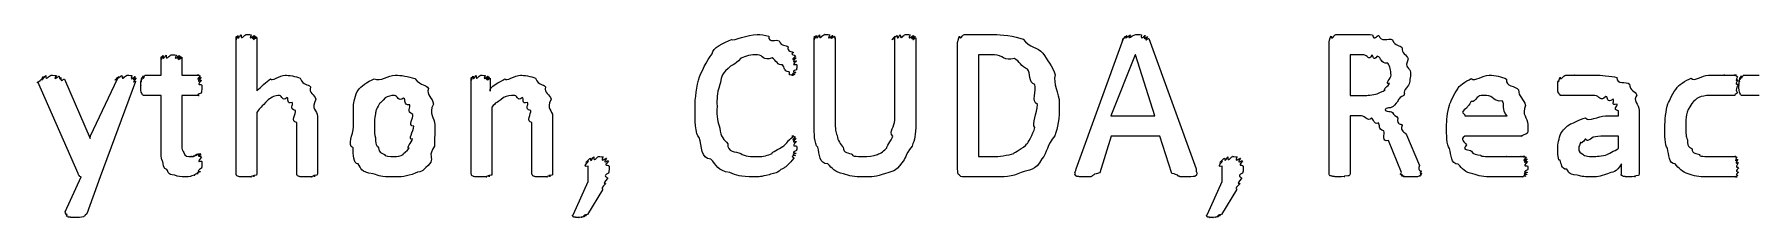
# Model space of a CAD drawing. Header units: millimetres. Extents: x 0 to 216, y 0 to 279.
# Drawn here: x 111.87 to 141.66, y 214.69 to 217.86 of the extents above; entities that cross this region are included whole.
import ezdxf

# ---------------------------------------------------------------- set-up
doc = ezdxf.new("R2010")
doc.units = ezdxf.units.MM
doc.layers.get('0').update_dxf_attribs({"linetype": 'CONTINUOUS'})

msp = doc.modelspace()

# ---------------------------------------------------------------- linework, layer by layer
at = {"color": 0}
for p, q in [((115.369, 215.445), (115.369, 217.804)), ((115.728, 217.804), (115.728, 216.884)), ((125.4, 216.294), (125.4, 217.799)), ((125.764, 217.804), (125.764, 216.388)), ((126.8, 216.371), (126.8, 217.804)), ((127.164, 217.799), (127.164, 216.322)), ((128.005, 217.86), (128.523, 217.86)), ((134.45, 217.86), (134.94, 217.86)), ((127.889, 215.523), (127.889, 217.727)), ((128.528, 217.507), (128.253, 217.507)), ((128.253, 217.507), (128.253, 215.743)), ((129.947, 215.528), (130.769, 217.788)), ((130.967, 217.507), (130.549, 216.449)), ((130.973, 217.507), (130.967, 217.507)), ((131.309, 216.449), (130.973, 217.507)), ((131.204, 217.788), (132.026, 215.528)), ((134.334, 215.451), (134.334, 217.727)), ((134.935, 217.507), (134.698, 217.507)), ((134.698, 217.507), (134.698, 216.801)), ((114.07, 217.154), (114.07, 217.463)), ((114.428, 217.463), (114.428, 217.154)), ((112.632, 215.451), (111.933, 217.038)), ((112.396, 217.083), (112.837, 216.057)), ((112.842, 216.101), (113.31, 217.088)), ((113.625, 217.044), (113.013, 215.39)), ((113.794, 217.154), (114.07, 217.154)), ((114.428, 217.154), (114.731, 217.154)), ((119.451, 215.445), (119.451, 217.099)), ((119.776, 217.099), (119.776, 216.878)), ((135.409, 217.154), (135.409, 217.154)), ((141.522, 217.154), (141.797, 217.154)), ((114.07, 216.801), (113.789, 216.801)), ((114.07, 215.908), (114.07, 216.801)), ((114.731, 216.801), (114.428, 216.801)), ((114.428, 216.801), (114.428, 216.029)), ((129.272, 216.647), (129.272, 216.647)), ((129.653, 216.663), (129.653, 216.663)), ((134.698, 216.801), (134.973, 216.801)), ((141.797, 216.801), (141.516, 216.801)), ((115.728, 216.509), (115.728, 215.445)), ((116.422, 215.445), (116.422, 216.333)), ((116.78, 216.437), (116.78, 215.445)), ((119.809, 216.597), (119.809, 215.445)), ((120.504, 215.445), (120.504, 216.333)), ((120.862, 216.437), (120.862, 215.445)), ((130.549, 216.449), (131.309, 216.449)), ((134.896, 216.449), (134.698, 216.449)), ((134.698, 216.449), (134.698, 215.451)), ((136.69, 216.449), (137.424, 216.449)), ((139.128, 216.449), (139.354, 216.449)), ((139.354, 216.449), (139.354, 216.537)), ((139.712, 216.542), (139.712, 215.445)), ((112.837, 216.057), (112.842, 216.101)), ((118.453, 216.267), (118.453, 216.267)), ((118.817, 216.289), (118.817, 216.289)), ((130.554, 216.096), (130.356, 215.462)), ((131.397, 216.096), (130.554, 216.096)), ((131.607, 215.451), (131.397, 216.096)), ((135.591, 215.467), (135.365, 216.019)), ((135.679, 216.118), (135.9, 215.588)), ((137.677, 216.096), (136.69, 216.096)), ((137.782, 216.3), (137.782, 216.239)), ((139.354, 216.096), (139.117, 216.096)), ((139.354, 215.886), (139.354, 216.096)), ((125.097, 215.914), (125.097, 215.914)), ((128.253, 215.743), (128.534, 215.743)), ((114.776, 215.66), (114.776, 215.66)), ((121.478, 215.313), (121.478, 215.578)), ((121.842, 215.578), (121.842, 215.578)), ((132.479, 215.313), (132.479, 215.578)), ((132.843, 215.578), (132.843, 215.578)), ((135.944, 215.451), (135.944, 215.451)), ((139.404, 215.445), (139.404, 215.616)), ((141.436, 215.544), (141.436, 215.544)), ((112.407, 214.784), (112.682, 215.39)), ((113.013, 215.39), (112.781, 214.751)), ((121.225, 214.745), (121.478, 215.313)), ((121.726, 215.164), (121.467, 214.74)), ((128.49, 215.39), (128.005, 215.39)), ((132.226, 214.745), (132.479, 215.313)), ((132.727, 215.164), (132.468, 214.74))]:
    msp.add_line(p, q, dxfattribs=at)
for points in [[(115.369, 217.804), (115.369, 217.712), (115.371, 217.818), (115.375, 217.827)], [(115.375, 217.827), (115.381, 217.727), (115.391, 217.839), (115.402, 217.843)], [(115.402, 217.843), (115.405, 217.738), (115.436, 217.854), (115.457, 217.854)], [(115.457, 217.854), (115.454, 217.741), (115.513, 217.86), (115.546, 217.86)], [(115.546, 217.86), (115.524, 217.86), (115.612, 217.857), (115.634, 217.854)], [(115.634, 217.854), (115.571, 217.738), (115.678, 217.85), (115.689, 217.843)], [(115.689, 217.843), (115.597, 217.727), (115.713, 217.833), (115.717, 217.827)], [(115.717, 217.827), (115.608, 217.716), (115.728, 217.816), (115.728, 217.804)], [(123.967, 217.771), (124.006, 217.741), (124.245, 217.86), (124.408, 217.86)], [(124.408, 217.86), (124.471, 217.86), (124.546, 217.848), (124.612, 217.827)], [(124.612, 217.827), (124.604, 217.701), (124.739, 217.782), (124.794, 217.749)], [(125.4, 217.799), (125.4, 217.712), (125.402, 217.818), (125.405, 217.827)], [(125.405, 217.827), (125.411, 217.727), (125.423, 217.839), (125.439, 217.843)], [(125.439, 217.843), (125.44, 217.734), (125.472, 217.85), (125.494, 217.854)], [(125.494, 217.854), (125.484, 217.741), (125.545, 217.86), (125.582, 217.86)], [(125.582, 217.86), (125.554, 217.86), (125.644, 217.857), (125.67, 217.854)], [(125.67, 217.854), (125.605, 217.734), (125.714, 217.846), (125.725, 217.843)], [(125.725, 217.843), (125.632, 217.727), (125.749, 217.833), (125.753, 217.827)], [(125.753, 217.827), (125.76, 217.712), (125.764, 217.811), (125.764, 217.804)], [(126.8, 217.804), (126.686, 217.712), (126.802, 217.818), (126.806, 217.827)], [(126.806, 217.827), (126.697, 217.727), (126.824, 217.839), (126.839, 217.843)], [(126.839, 217.843), (126.844, 217.734), (126.872, 217.85), (126.894, 217.854)], [(126.894, 217.854), (126.891, 217.741), (126.949, 217.86), (126.982, 217.86)], [(126.982, 217.86), (126.957, 217.86), (127.043, 217.857), (127.065, 217.854)], [(127.065, 217.854), (127.006, 217.734), (127.11, 217.846), (127.125, 217.843)], [(127.125, 217.843), (127.035, 217.727), (127.149, 217.833), (127.153, 217.827)], [(127.153, 217.827), (127.046, 217.712), (127.164, 217.81), (127.164, 217.799)], [(127.889, 217.727), (127.889, 217.701), (127.9, 217.807), (127.922, 217.827)], [(127.922, 217.827), (127.936, 217.741), (127.974, 217.86), (128.005, 217.86)], [(128.523, 217.86), (128.627, 217.86), (128.888, 217.832), (129.024, 217.777)], [(130.769, 217.788), (130.71, 217.708), (130.783, 217.813), (130.791, 217.821)], [(130.791, 217.821), (130.725, 217.727), (130.809, 217.839), (130.824, 217.843)], [(130.824, 217.843), (130.758, 217.738), (130.863, 217.854), (130.885, 217.854)], [(130.885, 217.854), (130.805, 217.741), (130.941, 217.86), (130.978, 217.86)], [(130.978, 217.86), (131, 217.86), (131.051, 217.857), (131.078, 217.854)], [(131.078, 217.854), (131.056, 217.738), (131.129, 217.85), (131.144, 217.843)], [(131.144, 217.843), (131.089, 217.727), (131.174, 217.832), (131.182, 217.821)], [(131.182, 217.821), (131.107, 217.708), (131.2, 217.802), (131.204, 217.788)], [(134.334, 217.727), (134.334, 217.701), (134.345, 217.807), (134.367, 217.827)], [(134.367, 217.827), (134.381, 217.741), (134.419, 217.86), (134.45, 217.86)], [(134.94, 217.86), (134.914, 217.86), (135.048, 217.857), (135.089, 217.854)], [(135.089, 217.854), (135.112, 217.734), (135.164, 217.846), (135.194, 217.843)], [(135.194, 217.843), (135.23, 217.716), (135.36, 217.802), (135.431, 217.766)], [(114.103, 217.496), (114.106, 217.386), (114.136, 217.501), (114.158, 217.501)], [(114.158, 217.501), (114.154, 217.388), (114.213, 217.507), (114.246, 217.507)], [(114.246, 217.507), (114.224, 217.507), (114.312, 217.504), (114.335, 217.501)], [(114.335, 217.501), (114.271, 217.386), (114.379, 217.498), (114.39, 217.496)], [(123.41, 217.127), (123.435, 217.176), (123.534, 217.416), (123.631, 217.523)], [(123.631, 217.523), (123.627, 217.628), (123.837, 217.716), (123.967, 217.771)], [(124.419, 217.507), (124.303, 217.507), (124.215, 217.486), (124.127, 217.446)], [(124.672, 217.452), (124.509, 217.388), (124.518, 217.507), (124.419, 217.507)], [(124.794, 217.749), (124.835, 217.639), (124.904, 217.685), (124.948, 217.644)], [(124.948, 217.644), (124.923, 217.558), (125.023, 217.57), (125.042, 217.545)], [(125.042, 217.545), (124.961, 217.507), (125.071, 217.501), (125.075, 217.49)], [(128.875, 217.441), (128.694, 217.388), (128.671, 217.507), (128.528, 217.507)], [(129.024, 217.777), (129.135, 217.631), (129.274, 217.641), (129.366, 217.534)], [(129.366, 217.534), (129.439, 217.422), (129.533, 217.305), (129.581, 217.159)], [(135.073, 217.501), (135.029, 217.388), (134.993, 217.507), (134.935, 217.507)], [(135.166, 217.485), (135.094, 217.381), (135.106, 217.497), (135.073, 217.501)], [(135.431, 217.766), (135.487, 217.642), (135.558, 217.683), (135.602, 217.628)], [(135.602, 217.628), (135.58, 217.532), (135.684, 217.508), (135.707, 217.435)], [(114.07, 217.463), (114.07, 217.363), (114.071, 217.471), (114.075, 217.479)], [(114.075, 217.479), (114.081, 217.377), (114.092, 217.492), (114.103, 217.496)], [(114.39, 217.496), (114.297, 217.377), (114.413, 217.486), (114.417, 217.479)], [(114.417, 217.479), (114.308, 217.363), (114.428, 217.466), (114.428, 217.463)], [(123.906, 217.27), (123.77, 217.157), (123.796, 217.102), (123.763, 216.989)], [(124.127, 217.446), (124.012, 217.308), (123.968, 217.347), (123.906, 217.27)], [(124.849, 217.331), (124.766, 217.315), (124.742, 217.414), (124.672, 217.452)], [(124.964, 217.209), (124.861, 217.227), (124.896, 217.286), (124.849, 217.331)], [(125.042, 217.154), (124.923, 217.154), (124.998, 217.172), (124.964, 217.209)], [(125.075, 217.49), (124.967, 217.366), (125.082, 217.466), (125.086, 217.452)], [(125.086, 217.452), (124.976, 217.337), (125.091, 217.419), (125.091, 217.396)], [(125.091, 217.248), (124.976, 217.198), (125.087, 217.212), (125.081, 217.198)], [(125.091, 217.396), (124.979, 217.297), (125.097, 217.355), (125.097, 217.331)], [(125.097, 217.331), (125.097, 217.238), (125.094, 217.27), (125.091, 217.248)], [(129.101, 217.259), (128.991, 217.3), (128.966, 217.396), (128.875, 217.441)], [(129.228, 216.989), (129.109, 217.033), (129.159, 217.184), (129.101, 217.259)], [(135.354, 217.363), (135.212, 217.348), (135.254, 217.459), (135.166, 217.485)], [(135.409, 217.154), (135.403, 217.238), (135.389, 217.308), (135.354, 217.363)], [(135.707, 217.435), (135.626, 217.271), (135.745, 217.288), (135.745, 217.204)], [(135.745, 217.204), (135.745, 217.102), (135.734, 217.044), (135.712, 216.978)], [(111.933, 217.038), (111.87, 216.984), (112.01, 217.084), (112.01, 217.099)], [(112.01, 217.099), (111.988, 217.013), (112.013, 217.124), (112.021, 217.132)], [(112.021, 217.132), (112.006, 217.029), (112.048, 217.144), (112.07, 217.148)], [(112.07, 217.148), (112.054, 217.036), (112.127, 217.154), (112.164, 217.154)], [(112.164, 217.154), (112.127, 217.154), (112.23, 217.151), (112.252, 217.148)], [(112.252, 217.148), (112.171, 217.033), (112.291, 217.144), (112.302, 217.138)], [(112.302, 217.138), (112.314, 217.022), (112.325, 217.127), (112.329, 217.115)], [(112.329, 217.115), (112.325, 217.002), (112.358, 217.096), (112.396, 217.083)], [(113.31, 217.088), (113.214, 217.018), (113.327, 217.128), (113.338, 217.132)], [(113.338, 217.132), (113.236, 217.029), (113.366, 217.144), (113.388, 217.148)], [(113.388, 217.148), (113.399, 217.036), (113.44, 217.154), (113.482, 217.154)], [(113.482, 217.154), (113.472, 217.154), (113.542, 217.151), (113.564, 217.148)], [(113.564, 217.148), (113.52, 217.029), (113.608, 217.139), (113.619, 217.132)], [(113.619, 217.132), (113.542, 217.013), (113.636, 217.113), (113.636, 217.099)], [(113.636, 217.099), (113.542, 216.984), (113.631, 217.066), (113.625, 217.044)], [(113.717, 216.978), (113.717, 216.951), (113.719, 217.038), (113.723, 217.06)], [(113.734, 216.84), (113.717, 216.856), (113.717, 216.914), (113.717, 216.978)], [(113.723, 217.06), (113.724, 216.995), (113.73, 217.1), (113.734, 217.115)], [(113.734, 217.115), (113.735, 217.025), (113.748, 217.139), (113.756, 217.143)], [(113.756, 217.143), (113.753, 217.036), (113.779, 217.154), (113.794, 217.154)], [(114.731, 217.154), (114.635, 217.154), (114.744, 217.15), (114.748, 217.143)], [(114.748, 217.143), (114.646, 217.025), (114.76, 217.129), (114.764, 217.115)], [(114.764, 217.115), (114.654, 216.995), (114.77, 217.083), (114.77, 217.06)], [(114.77, 217.06), (114.657, 216.951), (114.776, 217.011), (114.776, 216.978)], [(114.776, 216.978), (114.776, 216.856), (114.771, 216.869), (114.764, 216.84)], [(115.728, 216.884), (115.806, 216.947), (115.889, 217.044), (115.97, 217.088)], [(115.97, 217.088), (115.971, 217.036), (116.138, 217.154), (116.224, 217.154)], [(116.224, 217.154), (116.276, 217.154), (116.412, 217.135), (116.483, 217.099)], [(116.483, 217.099), (116.538, 216.963), (116.615, 217.012), (116.659, 216.95)], [(116.659, 216.95), (116.626, 216.841), (116.733, 216.819), (116.753, 216.735)], [(117.494, 216.9), (117.527, 216.947), (117.646, 217.044), (117.764, 217.088)], [(117.764, 217.088), (117.883, 217.036), (118.007, 217.154), (118.128, 217.154)], [(118.128, 217.154), (118.236, 217.154), (118.356, 217.133), (118.47, 217.093)], [(118.47, 217.093), (118.586, 216.958), (118.666, 217), (118.707, 216.922)], [(118.707, 216.922), (118.67, 216.808), (118.78, 216.759), (118.795, 216.652)], [(119.451, 217.099), (119.451, 217.007), (119.452, 217.113), (119.457, 217.121)], [(119.457, 217.121), (119.458, 217.022), (119.469, 217.133), (119.484, 217.138)], [(119.484, 217.138), (119.487, 217.033), (119.514, 217.148), (119.534, 217.148)], [(119.534, 217.148), (119.528, 217.036), (119.584, 217.154), (119.616, 217.154)], [(119.616, 217.154), (119.59, 217.154), (119.672, 217.151), (119.694, 217.148)], [(119.694, 217.148), (119.634, 217.033), (119.732, 217.144), (119.743, 217.138)], [(119.743, 217.138), (119.657, 217.022), (119.761, 217.128), (119.765, 217.121)], [(119.765, 217.121), (119.668, 217.007), (119.776, 217.106), (119.776, 217.099)], [(119.776, 216.878), (119.756, 216.947), (119.95, 217.044), (120.035, 217.088)], [(120.035, 217.088), (120.046, 217.036), (120.213, 217.154), (120.305, 217.154)], [(120.305, 217.154), (120.358, 217.154), (120.494, 217.135), (120.565, 217.099)], [(120.565, 217.099), (120.62, 216.963), (120.697, 217.012), (120.741, 216.95)], [(120.741, 216.95), (120.708, 216.841), (120.815, 216.819), (120.835, 216.735)], [(123.333, 216.592), (123.333, 216.746), (123.358, 216.972), (123.41, 217.127)], [(123.763, 216.989), (123.704, 216.815), (123.714, 216.753), (123.714, 216.614)], [(125.064, 217.165), (124.95, 217.154), (125.049, 217.154), (125.042, 217.154)], [(125.081, 217.198), (124.964, 217.168), (125.071, 217.172), (125.064, 217.165)], [(129.272, 216.647), (129.164, 216.702), (129.257, 216.881), (129.228, 216.989)], [(129.581, 217.159), (129.534, 217.011), (129.653, 216.847), (129.653, 216.663)], [(135.304, 216.9), (135.252, 216.9), (135.366, 216.969), (135.381, 217.011)], [(135.381, 217.011), (135.285, 216.984), (135.409, 217.102), (135.409, 217.154)], [(135.712, 216.978), (135.587, 216.852), (135.665, 216.852), (135.629, 216.801)], [(136.42, 216.636), (136.44, 216.683), (136.506, 216.84), (136.569, 216.917)], [(136.569, 216.917), (136.565, 216.956), (136.708, 217.052), (136.801, 217.093)], [(136.801, 217.093), (136.867, 217.036), (136.995, 217.154), (137.109, 217.154)], [(137.109, 217.154), (137.215, 217.154), (137.327, 217.129), (137.413, 217.083)], [(137.413, 217.083), (137.385, 216.945), (137.567, 216.978), (137.622, 216.9)], [(138.301, 216.956), (138.301, 216.947), (138.303, 217.033), (138.307, 217.055)], [(138.301, 216.89), (138.301, 216.881), (138.301, 216.934), (138.301, 216.956)], [(138.307, 217.055), (138.312, 216.991), (138.326, 217.099), (138.345, 217.121)], [(138.345, 217.121), (138.348, 217.036), (138.395, 217.154), (138.439, 217.154)], [(138.439, 217.154), (138.436, 217.154), (138.534, 217.154), (138.593, 217.154)], [(138.593, 217.154), (138.555, 217.154), (138.715, 217.154), (138.781, 217.154)], [(138.781, 217.154), (138.809, 217.154), (138.92, 217.154), (138.99, 217.154)], [(138.99, 217.154), (139.01, 217.154), (139.234, 217.14), (139.326, 217.115)], [(139.326, 217.115), (139.311, 216.984), (139.492, 217.051), (139.547, 217)], [(139.547, 217), (139.543, 216.881), (139.648, 216.884), (139.674, 216.807)], [(140.213, 216.658), (140.235, 216.702), (140.306, 216.864), (140.372, 216.939)], [(140.372, 216.939), (140.37, 216.966), (140.523, 217.066), (140.615, 217.099)], [(140.615, 217.099), (140.672, 217.036), (140.805, 217.154), (140.913, 217.154)], [(140.913, 217.154), (140.947, 217.154), (141.013, 217.154), (141.061, 217.154)], [(141.061, 217.154), (141.046, 217.154), (141.158, 217.154), (141.199, 217.154)], [(141.199, 217.154), (141.128, 217.154), (141.277, 217.154), (141.31, 217.154)], [(141.31, 217.154), (141.311, 217.154), (141.365, 217.154), (141.376, 217.154)], [(141.376, 217.154), (141.337, 217.154), (141.399, 217.154), (141.403, 217.154)], [(141.403, 217.154), (141.348, 217.154), (141.416, 217.144), (141.42, 217.127)], [(141.42, 217.127), (141.355, 217.002), (141.425, 217.093), (141.425, 217.071)], [(141.425, 217.071), (141.359, 216.958), (141.431, 217.022), (141.431, 216.989)], [(141.431, 216.989), (141.359, 216.856), (141.425, 216.869), (141.414, 216.84)], [(141.444, 216.978), (141.444, 216.951), (141.446, 217.038), (141.45, 217.06)], [(141.461, 216.84), (141.444, 216.856), (141.444, 216.914), (141.444, 216.978)], [(141.45, 217.06), (141.452, 216.995), (141.457, 217.1), (141.461, 217.115)], [(141.461, 217.115), (141.462, 217.025), (141.475, 217.139), (141.483, 217.143)], [(141.483, 217.143), (141.48, 217.036), (141.507, 217.154), (141.522, 217.154)], [(113.789, 216.801), (113.742, 216.801), (113.748, 216.814), (113.734, 216.84)], [(114.764, 216.84), (114.643, 216.801), (114.745, 216.801), (114.731, 216.801)], [(115.926, 216.724), (115.795, 216.584), (115.796, 216.604), (115.728, 216.509)], [(116.125, 216.801), (116.042, 216.801), (115.992, 216.775), (115.926, 216.724)], [(116.257, 216.768), (116.159, 216.683), (116.175, 216.801), (116.125, 216.801)], [(116.345, 216.68), (116.232, 216.643), (116.292, 216.749), (116.257, 216.768)], [(116.4, 216.542), (116.28, 216.566), (116.37, 216.643), (116.345, 216.68)], [(116.753, 216.735), (116.662, 216.559), (116.78, 216.554), (116.78, 216.437)], [(117.406, 216.619), (117.406, 216.672), (117.435, 216.823), (117.494, 216.9)], [(117.406, 216.256), (117.406, 216.334), (117.406, 216.509), (117.406, 216.619)], [(117.852, 216.652), (117.792, 216.537), (117.8, 216.548), (117.787, 216.481)], [(117.957, 216.763), (117.85, 216.632), (117.881, 216.699), (117.852, 216.652)], [(118.117, 216.801), (118.052, 216.801), (118.001, 216.788), (117.957, 216.763)], [(118.277, 216.757), (118.178, 216.683), (118.179, 216.801), (118.117, 216.801)], [(118.382, 216.642), (118.266, 216.628), (118.321, 216.731), (118.277, 216.757)], [(118.437, 216.47), (118.317, 216.528), (118.407, 216.593), (118.382, 216.642)], [(118.795, 216.652), (118.699, 216.478), (118.817, 216.424), (118.817, 216.289)], [(120.008, 216.768), (119.877, 216.643), (119.878, 216.692), (119.809, 216.597)], [(120.206, 216.801), (120.124, 216.801), (120.074, 216.79), (120.008, 216.768)], [(120.338, 216.768), (120.241, 216.683), (120.257, 216.801), (120.206, 216.801)], [(120.427, 216.68), (120.314, 216.643), (120.374, 216.749), (120.338, 216.768)], [(120.482, 216.542), (120.362, 216.566), (120.452, 216.643), (120.427, 216.68)], [(120.835, 216.735), (120.744, 216.559), (120.862, 216.554), (120.862, 216.437)], [(123.714, 216.614), (123.704, 216.415), (123.73, 216.344), (123.763, 216.233)], [(129.228, 216.245), (129.164, 216.308), (129.272, 216.493), (129.272, 216.647)], [(129.653, 216.663), (129.653, 216.374), (129.626, 216.258), (129.576, 216.101)], [(134.973, 216.801), (134.951, 216.801), (135.111, 216.809), (135.166, 216.829)], [(135.166, 216.829), (135.179, 216.837), (135.267, 216.87), (135.304, 216.9)], [(135.497, 216.669), (135.41, 216.559), (135.387, 216.6), (135.321, 216.575)], [(135.629, 216.801), (135.514, 216.749), (135.548, 216.705), (135.497, 216.669)], [(136.371, 216.267), (136.371, 216.345), (136.387, 216.525), (136.42, 216.636)], [(136.79, 216.691), (136.737, 216.581), (136.736, 216.625), (136.718, 216.581)], [(136.905, 216.768), (136.801, 216.643), (136.823, 216.724), (136.79, 216.691)], [(137.065, 216.801), (136.892, 216.801), (136.952, 216.79), (136.905, 216.768)], [(137.335, 216.708), (137.189, 216.683), (137.186, 216.801), (137.065, 216.801)], [(137.424, 216.449), (137.311, 216.559), (137.397, 216.644), (137.335, 216.708)], [(137.622, 216.9), (137.612, 216.79), (137.717, 216.732), (137.743, 216.63)], [(137.743, 216.63), (137.663, 216.466), (137.782, 216.417), (137.782, 216.3)], [(138.318, 216.84), (138.304, 216.841), (138.304, 216.87), (138.301, 216.89)], [(138.34, 216.812), (138.319, 216.815), (138.325, 216.829), (138.318, 216.84)], [(138.368, 216.801), (138.334, 216.801), (138.347, 216.804), (138.34, 216.812)], [(138.439, 216.801), (138.359, 216.801), (138.381, 216.801), (138.368, 216.801)], [(138.561, 216.801), (138.425, 216.801), (138.472, 216.801), (138.439, 216.801)], [(138.726, 216.801), (138.639, 216.801), (138.607, 216.801), (138.561, 216.801)], [(138.946, 216.801), (138.767, 216.801), (138.792, 216.801), (138.726, 216.801)], [(139.134, 216.785), (139.04, 216.683), (139.019, 216.801), (138.946, 216.801)], [(139.26, 216.735), (139.142, 216.661), (139.185, 216.774), (139.134, 216.785)], [(139.332, 216.652), (139.208, 216.616), (139.294, 216.713), (139.26, 216.735)], [(139.354, 216.537), (139.238, 216.551), (139.346, 216.619), (139.332, 216.652)], [(139.674, 216.807), (139.594, 216.727), (139.712, 216.642), (139.712, 216.542)], [(140.158, 216.25), (140.158, 216.36), (140.176, 216.548), (140.213, 216.658)], [(140.626, 216.663), (140.517, 216.499), (140.521, 216.439), (140.521, 216.267)], [(140.94, 216.801), (140.778, 216.801), (140.699, 216.754), (140.626, 216.663)], [(141.111, 216.801), (140.98, 216.801), (141.006, 216.801), (140.94, 216.801)], [(141.232, 216.801), (141.194, 216.801), (141.158, 216.801), (141.111, 216.801)], [(141.321, 216.801), (141.263, 216.801), (141.268, 216.801), (141.232, 216.801)], [(141.376, 216.801), (141.307, 216.801), (141.343, 216.801), (141.321, 216.801)], [(141.414, 216.84), (141.337, 216.801), (141.389, 216.801), (141.376, 216.801)], [(141.516, 216.801), (141.47, 216.801), (141.475, 216.814), (141.461, 216.84)], [(116.422, 216.333), (116.307, 216.341), (116.414, 216.49), (116.4, 216.542)], [(117.787, 216.481), (117.766, 216.407), (117.77, 216.35), (117.77, 216.277)], [(118.453, 216.267), (118.339, 216.283), (118.448, 216.407), (118.437, 216.47)], [(120.504, 216.333), (120.388, 216.341), (120.496, 216.49), (120.482, 216.542)], [(123.405, 216.074), (123.333, 216.113), (123.333, 216.396), (123.333, 216.592)], [(125.764, 216.388), (125.76, 216.184), (125.775, 216.187), (125.797, 216.107)], [(126.762, 216.096), (126.686, 216.176), (126.8, 216.268), (126.8, 216.371)], [(127.164, 216.322), (127.164, 216.099), (127.142, 216.042), (127.098, 215.925)], [(135.067, 216.415), (135.009, 216.33), (134.962, 216.449), (134.896, 216.449)], [(135.188, 216.327), (135.106, 216.286), (135.114, 216.393), (135.067, 216.415)], [(135.282, 216.189), (135.175, 216.213), (135.224, 216.29), (135.188, 216.327)], [(135.321, 216.575), (135.267, 216.515), (135.398, 216.534), (135.431, 216.509)], [(135.431, 216.509), (135.45, 216.462), (135.494, 216.45), (135.525, 216.41)], [(135.525, 216.41), (135.509, 216.268), (135.58, 216.33), (135.602, 216.283)], [(136.718, 216.581), (136.583, 216.495), (136.69, 216.495), (136.69, 216.449)], [(138.356, 216.14), (138.378, 216.195), (138.452, 216.267), (138.522, 216.311)], [(138.522, 216.311), (138.517, 216.286), (138.678, 216.393), (138.781, 216.415)], [(138.781, 216.415), (138.841, 216.33), (138.999, 216.449), (139.128, 216.449)], [(114.428, 216.029), (114.425, 215.838), (114.439, 215.862), (114.461, 215.815)], [(117.401, 215.892), (117.288, 215.948), (117.406, 216.119), (117.406, 216.256)], [(117.77, 216.277), (117.766, 216.143), (117.776, 216.134), (117.787, 216.068)], [(117.787, 216.068), (117.788, 215.897), (117.815, 215.948), (117.842, 215.897)], [(118.371, 215.886), (118.313, 215.886), (118.42, 215.988), (118.431, 216.052)], [(118.431, 216.052), (118.339, 216.014), (118.453, 216.189), (118.453, 216.267)], [(118.817, 216.289), (118.817, 216.092), (118.814, 216.035), (118.812, 215.925)], [(123.609, 215.699), (123.428, 215.699), (123.451, 215.926), (123.405, 216.074)], [(123.763, 216.233), (123.77, 216.081), (123.842, 216.037), (123.901, 215.963)], [(124.849, 215.919), (124.865, 215.904), (124.94, 216.003), (124.97, 216.04)], [(124.97, 216.04), (124.927, 215.977), (125.028, 216.096), (125.047, 216.096)], [(125.047, 216.096), (124.956, 216.096), (125.065, 216.092), (125.069, 216.085)], [(125.069, 216.085), (124.967, 215.966), (125.082, 216.071), (125.086, 216.057)], [(125.086, 216.057), (124.976, 215.941), (125.091, 216.027), (125.091, 216.002)], [(125.461, 215.903), (125.4, 215.963), (125.4, 216.147), (125.4, 216.294)], [(125.797, 216.107), (125.808, 216.021), (125.858, 215.958), (125.902, 215.903)], [(126.662, 215.897), (126.638, 215.9), (126.74, 216.019), (126.762, 216.096)], [(129.091, 215.963), (129.104, 215.963), (129.198, 216.13), (129.228, 216.245)], [(129.576, 216.101), (129.432, 215.941), (129.449, 215.81), (129.35, 215.704)], [(135.365, 216.019), (135.23, 215.988), (135.311, 216.137), (135.282, 216.189)], [(135.602, 216.283), (135.558, 216.173), (135.653, 216.18), (135.679, 216.118)], [(136.42, 215.881), (136.371, 215.944), (136.371, 216.119), (136.371, 216.267)], [(136.69, 216.096), (136.583, 216.04), (136.699, 215.991), (136.718, 215.947)], [(137.749, 216.129), (137.619, 216.096), (137.702, 216.096), (137.677, 216.096)], [(137.782, 216.239), (137.782, 216.14), (137.771, 216.151), (137.749, 216.129)], [(138.301, 215.897), (138.301, 215.937), (138.319, 216.069), (138.356, 216.14)], [(138.775, 216.046), (138.698, 215.93), (138.71, 216.01), (138.693, 215.985)], [(138.913, 216.079), (138.771, 215.959), (138.811, 216.06), (138.775, 216.046)], [(139.117, 216.096), (139.003, 216.096), (138.971, 216.09), (138.913, 216.079)], [(140.202, 215.886), (140.158, 215.944), (140.158, 216.113), (140.158, 216.25)], [(140.521, 216.267), (140.517, 216.12), (140.53, 216.101), (140.549, 216.035)], [(140.549, 216.035), (140.554, 215.875), (140.594, 215.919), (140.632, 215.875)], [(114.092, 215.677), (114.07, 215.646), (114.07, 215.82), (114.07, 215.908)], [(114.461, 215.815), (114.474, 215.743), (114.53, 215.743), (114.594, 215.743)], [(114.594, 215.743), (114.558, 215.743), (114.633, 215.744), (114.649, 215.748)], [(114.649, 215.748), (114.588, 215.754), (114.676, 215.761), (114.687, 215.765)], [(114.687, 215.765), (114.613, 215.765), (114.712, 215.777), (114.72, 215.781)], [(114.72, 215.781), (114.632, 215.776), (114.74, 215.792), (114.748, 215.792)], [(114.748, 215.792), (114.643, 215.776), (114.755, 215.79), (114.759, 215.787)], [(114.759, 215.787), (114.65, 215.772), (114.764, 215.781), (114.764, 215.771)], [(114.764, 215.771), (114.654, 215.754), (114.77, 215.75), (114.77, 215.732)], [(114.77, 215.732), (114.657, 215.599), (114.776, 215.689), (114.776, 215.66)], [(117.489, 215.616), (117.402, 215.617), (117.401, 215.784), (117.401, 215.892)], [(117.842, 215.897), (117.839, 215.798), (117.902, 215.81), (117.946, 215.781)], [(117.946, 215.781), (117.927, 215.743), (118.045, 215.743), (118.112, 215.743)], [(118.112, 215.743), (118.17, 215.743), (118.222, 215.755), (118.266, 215.781)], [(118.266, 215.781), (118.258, 215.794), (118.345, 215.842), (118.371, 215.886)], [(118.812, 215.925), (118.696, 215.757), (118.79, 215.724), (118.746, 215.644)], [(121.484, 215.666), (121.375, 215.596), (121.502, 215.704), (121.517, 215.715)], [(121.517, 215.715), (121.525, 215.617), (121.555, 215.733), (121.577, 215.737)], [(121.577, 215.737), (121.569, 215.624), (121.627, 215.743), (121.66, 215.743)], [(121.66, 215.743), (121.632, 215.743), (121.715, 215.74), (121.737, 215.737)], [(121.737, 215.737), (121.679, 215.617), (121.783, 215.726), (121.798, 215.715)], [(121.798, 215.715), (121.71, 215.596), (121.823, 215.688), (121.831, 215.666)], [(123.901, 215.963), (123.891, 215.816), (124.038, 215.834), (124.127, 215.798)], [(124.127, 215.798), (124.185, 215.743), (124.314, 215.743), (124.424, 215.743)], [(124.424, 215.743), (124.509, 215.743), (124.602, 215.761), (124.672, 215.798)], [(124.672, 215.798), (124.648, 215.816), (124.801, 215.875), (124.849, 215.919)], [(125.047, 215.715), (124.934, 215.588), (125.01, 215.667), (124.97, 215.627)], [(125.075, 215.76), (124.961, 215.743), (125.061, 215.733), (125.047, 215.715)], [(125.086, 215.798), (124.972, 215.765), (125.082, 215.771), (125.075, 215.76)], [(125.091, 215.848), (124.976, 215.794), (125.089, 215.812), (125.086, 215.798)], [(125.091, 216.002), (124.979, 215.893), (125.097, 215.95), (125.097, 215.914)], [(125.097, 215.914), (125.097, 215.831), (125.094, 215.865), (125.091, 215.848)], [(125.637, 215.616), (125.48, 215.617), (125.501, 215.789), (125.461, 215.903)], [(125.902, 215.903), (125.899, 215.798), (126.004, 215.81), (126.067, 215.781)], [(126.067, 215.781), (126.024, 215.743), (126.201, 215.743), (126.282, 215.743)], [(126.282, 215.743), (126.304, 215.743), (126.434, 215.755), (126.497, 215.781)], [(126.497, 215.781), (126.55, 215.794), (126.618, 215.845), (126.662, 215.897)], [(127.098, 215.925), (126.962, 215.75), (126.999, 215.713), (126.921, 215.633)], [(128.534, 215.743), (128.568, 215.743), (128.776, 215.761), (128.864, 215.798)], [(128.864, 215.798), (128.866, 215.816), (129.031, 215.889), (129.091, 215.963)], [(132.485, 215.666), (132.376, 215.596), (132.503, 215.704), (132.518, 215.715)], [(132.518, 215.715), (132.526, 215.617), (132.556, 215.733), (132.578, 215.737)], [(132.578, 215.737), (132.57, 215.624), (132.628, 215.743), (132.661, 215.743)], [(132.661, 215.743), (132.634, 215.743), (132.716, 215.74), (132.738, 215.737)], [(132.738, 215.737), (132.68, 215.617), (132.784, 215.726), (132.799, 215.715)], [(132.799, 215.715), (132.711, 215.596), (132.824, 215.688), (132.832, 215.666)], [(136.575, 215.611), (136.44, 215.611), (136.456, 215.773), (136.42, 215.881)], [(136.718, 215.947), (136.62, 215.838), (136.765, 215.87), (136.806, 215.837)], [(136.806, 215.837), (136.819, 215.776), (136.9, 215.783), (136.966, 215.765)], [(136.966, 215.765), (136.951, 215.743), (137.112, 215.743), (137.209, 215.743)], [(137.209, 215.743), (137.241, 215.743), (137.353, 215.743), (137.413, 215.743)], [(137.413, 215.743), (137.359, 215.743), (137.52, 215.743), (137.561, 215.743)], [(137.561, 215.743), (137.561, 215.743), (137.64, 215.743), (137.666, 215.743)], [(137.666, 215.743), (137.616, 215.743), (137.717, 215.743), (137.732, 215.743)], [(137.732, 215.743), (137.641, 215.743), (137.75, 215.739), (137.754, 215.732)], [(137.754, 215.732), (137.652, 215.614), (137.767, 215.718), (137.771, 215.704)], [(138.34, 215.682), (138.301, 215.646), (138.301, 215.816), (138.301, 215.897)], [(138.693, 215.985), (138.661, 215.882), (138.665, 215.937), (138.665, 215.908)], [(138.665, 215.908), (138.661, 215.801), (138.689, 215.816), (138.737, 215.787)], [(138.737, 215.787), (138.76, 215.743), (138.859, 215.743), (138.952, 215.743)], [(138.952, 215.743), (138.926, 215.743), (139.092, 215.754), (139.156, 215.776)], [(139.156, 215.776), (139.168, 215.79), (139.284, 215.838), (139.354, 215.886)], [(140.34, 215.616), (140.22, 215.614), (140.235, 215.779), (140.202, 215.886)], [(140.632, 215.875), (140.627, 215.787), (140.711, 215.798), (140.764, 215.776)], [(140.764, 215.776), (140.734, 215.743), (140.88, 215.743), (140.946, 215.743)], [(140.946, 215.743), (140.984, 215.743), (141.068, 215.743), (141.117, 215.743)], [(141.117, 215.743), (141.079, 215.743), (141.206, 215.743), (141.243, 215.743)], [(141.243, 215.743), (141.271, 215.743), (141.31, 215.743), (141.332, 215.743)], [(141.332, 215.743), (141.318, 215.743), (141.377, 215.743), (141.392, 215.743)], [(141.392, 215.743), (141.34, 215.743), (141.405, 215.739), (141.409, 215.732)], [(141.409, 215.732), (141.351, 215.611), (141.421, 215.711), (141.425, 215.693)], [(112.649, 215.412), (112.641, 215.415), (112.635, 215.436), (112.632, 215.451)], [(114.169, 215.517), (114.103, 215.518), (114.11, 215.614), (114.092, 215.677)], [(114.307, 215.418), (114.172, 215.43), (114.205, 215.473), (114.169, 215.517)], [(114.5, 215.39), (114.401, 215.39), (114.362, 215.398), (114.307, 215.418)], [(114.649, 215.418), (114.551, 215.401), (114.602, 215.403), (114.577, 215.396)], [(114.709, 215.445), (114.595, 215.415), (114.671, 215.424), (114.649, 215.418)], [(114.748, 215.478), (114.632, 215.437), (114.727, 215.456), (114.709, 215.445)], [(114.77, 215.544), (114.65, 215.463), (114.759, 215.492), (114.748, 215.478)], [(114.776, 215.66), (114.776, 215.523), (114.773, 215.573), (114.77, 215.544)], [(115.375, 215.418), (115.369, 215.415), (115.369, 215.434), (115.369, 215.445)], [(115.402, 215.401), (115.381, 215.404), (115.382, 215.414), (115.375, 215.418)], [(115.717, 215.418), (115.597, 215.404), (115.703, 215.408), (115.689, 215.401)], [(115.728, 215.445), (115.725, 215.415), (115.723, 215.424), (115.717, 215.418)], [(116.428, 215.418), (116.424, 215.415), (116.422, 215.434), (116.422, 215.445)], [(116.455, 215.401), (116.435, 215.404), (116.435, 215.414), (116.428, 215.418)], [(116.769, 215.423), (116.651, 215.404), (116.756, 215.408), (116.742, 215.401)], [(116.78, 215.445), (116.78, 215.419), (116.776, 215.43), (116.769, 215.423)], [(117.748, 215.445), (117.519, 215.467), (117.547, 215.542), (117.489, 215.616)], [(118.095, 215.39), (117.869, 215.39), (117.865, 215.408), (117.748, 215.445)], [(118.475, 215.456), (118.339, 215.39), (118.217, 215.39), (118.095, 215.39)], [(118.746, 215.644), (118.608, 215.478), (118.611, 215.5), (118.475, 215.456)], [(119.457, 215.423), (119.451, 215.419), (119.451, 215.437), (119.451, 215.445)], [(119.484, 215.401), (119.462, 215.404), (119.464, 215.415), (119.457, 215.423)], [(119.798, 215.418), (119.678, 215.404), (119.785, 215.408), (119.771, 215.401)], [(119.809, 215.445), (119.807, 215.415), (119.805, 215.424), (119.798, 215.418)], [(120.51, 215.418), (120.505, 215.415), (120.504, 215.434), (120.504, 215.445)], [(120.537, 215.401), (120.516, 215.404), (120.516, 215.414), (120.51, 215.418)], [(120.851, 215.423), (120.733, 215.404), (120.837, 215.408), (120.824, 215.401)], [(120.862, 215.445), (120.862, 215.419), (120.858, 215.43), (120.851, 215.423)], [(121.478, 215.578), (121.364, 215.551), (121.48, 215.644), (121.484, 215.666)], [(121.831, 215.456), (121.713, 215.401), (121.821, 215.392), (121.815, 215.363)], [(121.831, 215.666), (121.724, 215.551), (121.842, 215.614), (121.842, 215.578)], [(121.842, 215.578), (121.842, 215.47), (121.838, 215.492), (121.831, 215.456)], [(123.934, 215.467), (123.726, 215.492), (123.7, 215.596), (123.609, 215.699)], [(124.364, 215.39), (124.097, 215.39), (124.062, 215.415), (123.934, 215.467)], [(124.617, 215.429), (124.465, 215.39), (124.455, 215.39), (124.364, 215.39)], [(124.821, 215.517), (124.736, 215.441), (124.695, 215.453), (124.617, 215.429)], [(124.97, 215.627), (124.854, 215.511), (124.879, 215.553), (124.821, 215.517)], [(125.907, 215.445), (125.753, 215.467), (125.714, 215.542), (125.637, 215.616)], [(126.266, 215.39), (126.08, 215.39), (126.013, 215.408), (125.907, 215.445)], [(126.64, 215.451), (126.469, 215.39), (126.405, 215.39), (126.266, 215.39)], [(126.921, 215.633), (126.807, 215.47), (126.751, 215.491), (126.64, 215.451)], [(127.922, 215.418), (127.889, 215.43), (127.889, 215.474), (127.889, 215.523)], [(128.005, 215.39), (127.936, 215.39), (127.947, 215.398), (127.922, 215.418)], [(128.991, 215.467), (128.837, 215.39), (128.684, 215.39), (128.49, 215.39)], [(129.35, 215.704), (129.237, 215.492), (129.135, 215.518), (128.991, 215.467)], [(129.931, 215.456), (129.909, 215.452), (129.937, 215.497), (129.947, 215.528)], [(129.942, 215.412), (129.909, 215.415), (129.931, 215.437), (129.931, 215.456)], [(130.251, 215.429), (130.231, 215.408), (130.234, 215.414), (130.223, 215.407)], [(130.356, 215.462), (130.247, 215.426), (130.258, 215.44), (130.251, 215.429)], [(131.711, 215.423), (131.676, 215.419), (131.669, 215.44), (131.607, 215.451)], [(131.739, 215.401), (131.691, 215.404), (131.718, 215.415), (131.711, 215.423)], [(132.026, 215.528), (132.021, 215.452), (132.042, 215.474), (132.042, 215.456)], [(132.042, 215.456), (132.021, 215.415), (132.037, 215.423), (132.026, 215.412)], [(132.479, 215.578), (132.365, 215.551), (132.48, 215.644), (132.485, 215.666)], [(132.832, 215.456), (132.713, 215.401), (132.822, 215.392), (132.815, 215.363)], [(132.832, 215.666), (132.725, 215.551), (132.843, 215.614), (132.843, 215.578)], [(132.843, 215.578), (132.843, 215.47), (132.839, 215.492), (132.832, 215.456)], [(134.34, 215.423), (134.334, 215.419), (134.334, 215.44), (134.334, 215.451)], [(134.372, 215.407), (134.345, 215.404), (134.346, 215.415), (134.34, 215.423)], [(134.687, 215.423), (134.682, 215.404), (134.673, 215.409), (134.659, 215.407)], [(134.698, 215.451), (134.694, 215.419), (134.694, 215.43), (134.687, 215.423)], [(135.607, 215.429), (135.527, 215.426), (135.593, 215.452), (135.591, 215.467)], [(135.635, 215.401), (135.543, 215.404), (135.614, 215.418), (135.607, 215.429)], [(135.9, 215.588), (135.866, 215.474), (135.928, 215.507), (135.932, 215.489)], [(135.938, 215.423), (135.869, 215.404), (135.924, 215.408), (135.91, 215.401)], [(135.932, 215.489), (135.877, 215.441), (135.944, 215.462), (135.944, 215.451)], [(135.944, 215.451), (135.877, 215.419), (135.941, 215.43), (135.938, 215.423)], [(136.828, 215.445), (136.693, 215.463), (136.644, 215.536), (136.575, 215.611)], [(137.176, 215.39), (137.01, 215.39), (136.928, 215.408), (136.828, 215.445)], [(137.765, 215.434), (137.65, 215.408), (137.755, 215.412), (137.749, 215.401)], [(137.771, 215.467), (137.656, 215.43), (137.768, 215.445), (137.765, 215.434)], [(137.771, 215.704), (137.661, 215.588), (137.776, 215.677), (137.776, 215.655)], [(137.776, 215.511), (137.661, 215.456), (137.773, 215.481), (137.771, 215.467)], [(137.776, 215.655), (137.663, 215.544), (137.782, 215.605), (137.782, 215.572)], [(137.782, 215.572), (137.782, 215.489), (137.779, 215.529), (137.776, 215.511)], [(138.456, 215.523), (138.356, 215.523), (138.369, 215.619), (138.34, 215.682)], [(138.637, 215.423), (138.456, 215.434), (138.507, 215.478), (138.456, 215.523)], [(138.88, 215.39), (138.716, 215.39), (138.71, 215.401), (138.637, 215.423)], [(139.161, 215.445), (139.021, 215.39), (138.979, 215.39), (138.88, 215.39)], [(139.404, 215.616), (139.315, 215.463), (139.25, 215.481), (139.161, 215.445)], [(139.42, 215.412), (139.388, 215.412), (139.404, 215.43), (139.404, 215.445)], [(139.712, 215.445), (139.712, 215.412), (139.707, 215.419), (139.696, 215.412)], [(140.565, 215.445), (140.458, 215.467), (140.401, 215.542), (140.34, 215.616)], [(140.88, 215.39), (140.756, 215.39), (140.656, 215.408), (140.565, 215.445)], [(141.425, 215.693), (141.359, 215.578), (141.431, 215.658), (141.431, 215.633)], [(141.431, 215.467), (141.359, 215.419), (141.428, 215.426), (141.425, 215.412)], [(141.431, 215.633), (141.362, 215.525), (141.436, 215.578), (141.436, 215.544)], [(141.436, 215.544), (141.362, 215.463), (141.434, 215.489), (141.431, 215.467)], [(112.682, 215.39), (112.66, 215.393), (112.66, 215.401), (112.649, 215.412)], [(114.577, 215.396), (114.5, 215.39), (114.525, 215.39), (114.5, 215.39)], [(115.457, 215.39), (115.405, 215.393), (115.416, 215.397), (115.402, 215.401)], [(115.546, 215.39), (115.454, 215.39), (115.483, 215.39), (115.457, 215.39)], [(115.634, 215.39), (115.524, 215.39), (115.582, 215.39), (115.546, 215.39)], [(115.689, 215.401), (115.571, 215.393), (115.659, 215.393), (115.634, 215.39)], [(116.511, 215.39), (116.461, 215.393), (116.469, 215.397), (116.455, 215.401)], [(116.604, 215.39), (116.508, 215.39), (116.535, 215.39), (116.511, 215.39)], [(116.687, 215.39), (116.578, 215.39), (116.637, 215.39), (116.604, 215.39)], [(116.742, 215.401), (116.626, 215.393), (116.712, 215.393), (116.687, 215.39)], [(119.539, 215.39), (119.487, 215.393), (119.498, 215.397), (119.484, 215.401)], [(119.628, 215.39), (119.535, 215.39), (119.564, 215.39), (119.539, 215.39)], [(119.716, 215.39), (119.605, 215.39), (119.663, 215.39), (119.628, 215.39)], [(119.771, 215.401), (119.652, 215.393), (119.741, 215.393), (119.716, 215.39)], [(120.592, 215.39), (120.542, 215.393), (120.551, 215.397), (120.537, 215.401)], [(120.686, 215.39), (120.589, 215.39), (120.617, 215.39), (120.592, 215.39)], [(120.769, 215.39), (120.66, 215.39), (120.719, 215.39), (120.686, 215.39)], [(120.824, 215.401), (120.708, 215.393), (120.793, 215.393), (120.769, 215.39)], [(121.781, 215.269), (121.668, 215.158), (121.748, 215.202), (121.726, 215.164)], [(121.815, 215.363), (121.699, 215.222), (121.795, 215.299), (121.781, 215.269)], [(129.992, 215.396), (129.927, 215.397), (129.953, 215.404), (129.942, 215.412)], [(130.085, 215.39), (129.975, 215.39), (130.017, 215.392), (129.992, 215.396)], [(130.174, 215.39), (130.048, 215.39), (130.121, 215.39), (130.085, 215.39)], [(130.223, 215.407), (130.21, 215.393), (130.196, 215.393), (130.174, 215.39)], [(131.789, 215.39), (131.713, 215.393), (131.75, 215.397), (131.739, 215.401)], [(131.882, 215.39), (131.761, 215.39), (131.814, 215.39), (131.789, 215.39)], [(131.976, 215.396), (131.838, 215.39), (131.922, 215.39), (131.882, 215.39)], [(132.026, 215.412), (132.004, 215.397), (132.001, 215.398), (131.976, 215.396)], [(132.782, 215.269), (132.669, 215.158), (132.749, 215.202), (132.727, 215.164)], [(132.815, 215.363), (132.699, 215.222), (132.796, 215.299), (132.782, 215.269)], [(134.428, 215.396), (134.374, 215.397), (134.386, 215.403), (134.372, 215.407)], [(134.516, 215.39), (134.418, 215.39), (134.45, 215.392), (134.428, 215.396)], [(134.604, 215.396), (134.491, 215.39), (134.552, 215.39), (134.516, 215.39)], [(134.659, 215.407), (134.535, 215.397), (134.626, 215.398), (134.604, 215.396)], [(135.684, 215.39), (135.569, 215.393), (135.649, 215.397), (135.635, 215.401)], [(135.767, 215.39), (135.726, 215.39), (135.707, 215.39), (135.684, 215.39)], [(135.855, 215.39), (135.796, 215.39), (135.803, 215.39), (135.767, 215.39)], [(135.91, 215.401), (135.844, 215.393), (135.88, 215.393), (135.855, 215.39)], [(137.39, 215.39), (137.22, 215.39), (137.253, 215.39), (137.176, 215.39)], [(137.567, 215.39), (137.469, 215.39), (137.457, 215.39), (137.39, 215.39)], [(137.694, 215.39), (137.572, 215.39), (137.618, 215.39), (137.567, 215.39)], [(137.749, 215.401), (137.638, 215.39), (137.727, 215.39), (137.694, 215.39)], [(139.47, 215.396), (139.411, 215.397), (139.431, 215.404), (139.42, 215.412)], [(139.558, 215.39), (139.455, 215.39), (139.492, 215.392), (139.47, 215.396)], [(139.646, 215.396), (139.532, 215.39), (139.598, 215.39), (139.558, 215.39)], [(139.696, 215.412), (139.572, 215.397), (139.668, 215.398), (139.646, 215.396)], [(141.039, 215.39), (140.929, 215.39), (140.935, 215.39), (140.88, 215.39)], [(141.188, 215.39), (141.035, 215.39), (141.095, 215.39), (141.039, 215.39)], [(141.31, 215.39), (141.245, 215.39), (141.235, 215.39), (141.188, 215.39)], [(141.387, 215.39), (141.315, 215.39), (141.345, 215.39), (141.31, 215.39)], [(141.414, 215.39), (141.344, 215.39), (141.4, 215.39), (141.387, 215.39)], [(141.425, 215.412), (141.355, 215.39), (141.421, 215.39), (141.414, 215.39)], [(112.44, 214.74), (112.391, 214.733), (112.429, 214.766), (112.407, 214.784)], [(112.456, 214.707), (112.391, 214.707), (112.44, 214.726), (112.44, 214.74)], [(112.5, 214.69), (112.413, 214.693), (112.467, 214.7), (112.456, 214.707)], [(112.583, 214.685), (112.454, 214.685), (112.522, 214.687), (112.5, 214.69)], [(112.721, 214.701), (112.667, 214.685), (112.645, 214.685), (112.583, 214.685)], [(112.781, 214.751), (112.729, 214.707), (112.754, 214.712), (112.721, 214.701)], [(121.214, 214.717), (121.187, 214.715), (121.216, 214.734), (121.225, 214.745)], [(121.225, 214.701), (121.192, 214.7), (121.216, 214.711), (121.214, 214.717)], [(121.258, 214.69), (121.202, 214.689), (121.231, 214.694), (121.225, 214.701)], [(121.313, 214.685), (121.231, 214.685), (121.272, 214.687), (121.258, 214.69)], [(121.374, 214.69), (121.28, 214.685), (121.338, 214.685), (121.313, 214.685)], [(121.412, 214.701), (121.309, 214.689), (121.387, 214.69), (121.374, 214.69)], [(121.445, 214.717), (121.335, 214.7), (121.426, 214.705), (121.412, 214.701)], [(121.467, 214.74), (121.349, 214.715), (121.452, 214.726), (121.445, 214.717)], [(132.214, 214.717), (132.188, 214.715), (132.217, 214.734), (132.226, 214.745)], [(132.226, 214.701), (132.193, 214.7), (132.217, 214.711), (132.214, 214.717)], [(132.259, 214.69), (132.203, 214.689), (132.232, 214.694), (132.226, 214.701)], [(132.314, 214.685), (132.232, 214.685), (132.272, 214.687), (132.259, 214.69)], [(132.374, 214.69), (132.281, 214.685), (132.339, 214.685), (132.314, 214.685)], [(132.413, 214.701), (132.31, 214.689), (132.388, 214.69), (132.374, 214.69)], [(132.446, 214.717), (132.336, 214.7), (132.427, 214.705), (132.413, 214.701)], [(132.468, 214.74), (132.35, 214.715), (132.453, 214.726), (132.446, 214.717)]]:
    msp.add_open_spline(points, degree=3, dxfattribs=at)

doc.saveas('drawing.dxf')
